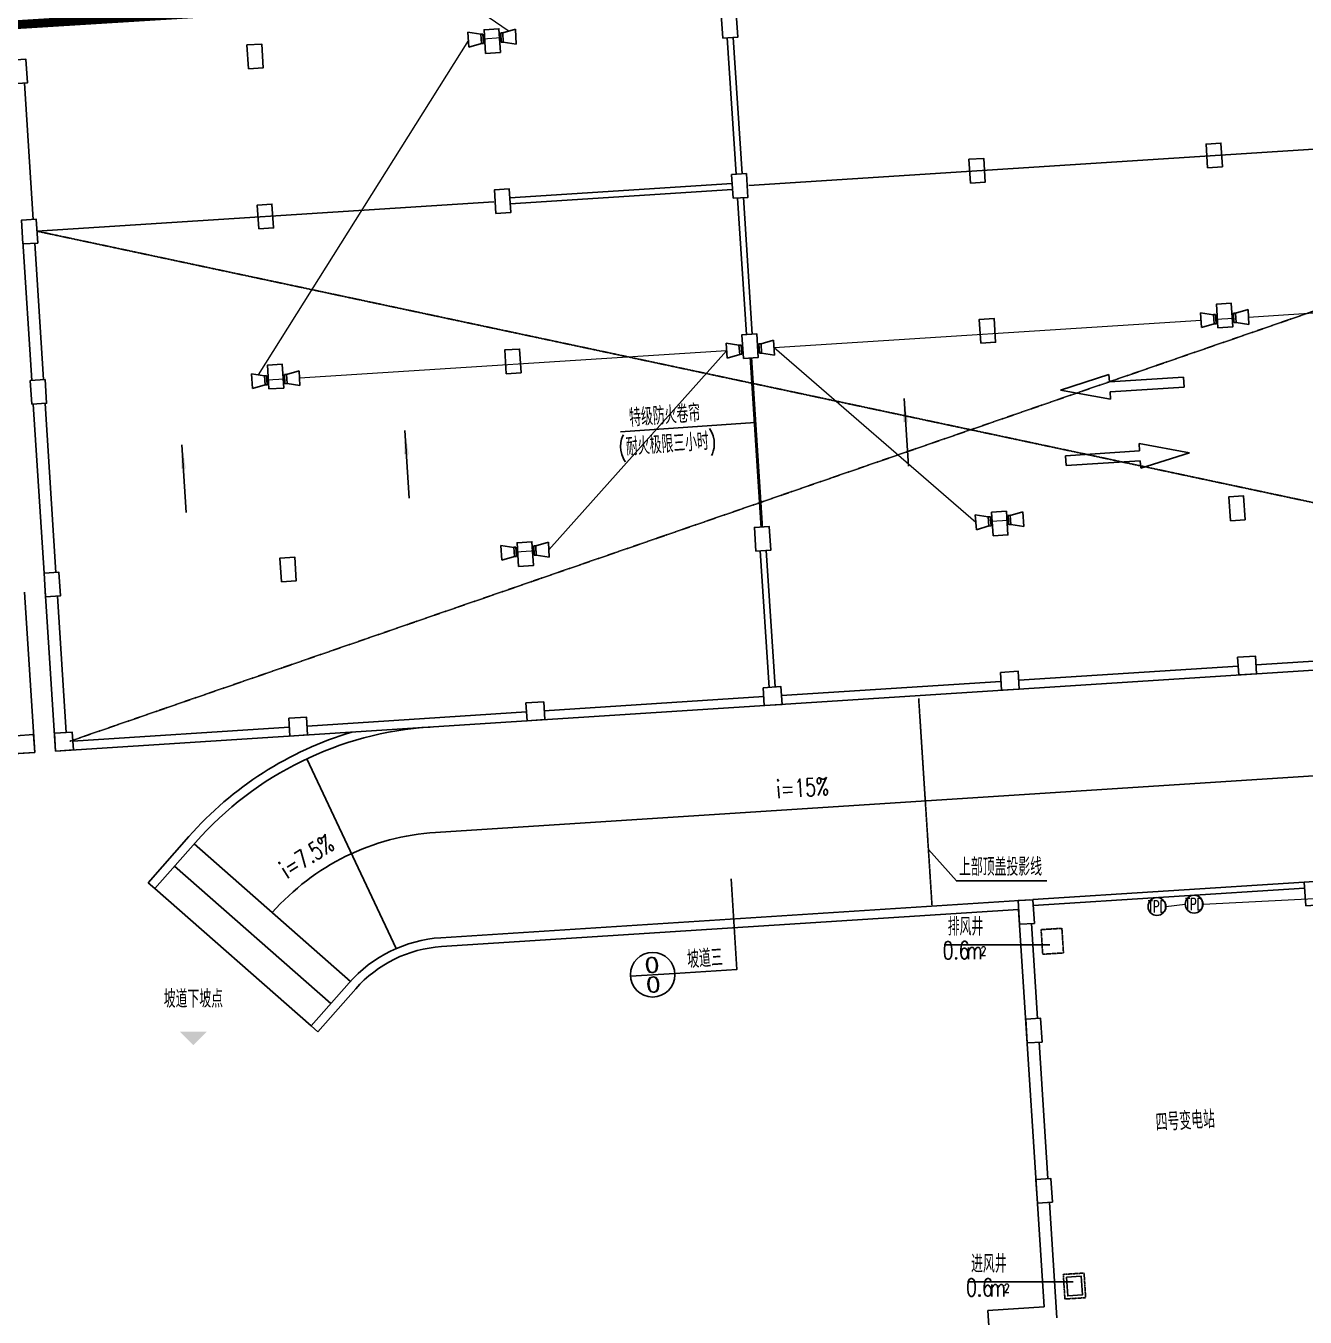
# Model space of a CAD drawing. Extents: x -781653 to 929899, y -295171 to 30012.
# Drawn here: x -136419 to -93367, y -197944 to -154489 of the extents above; entities that cross this region are included whole.
import ezdxf
from ezdxf.enums import TextEntityAlignment as Align

# ---------------------------------------------------------------- set-up
doc = ezdxf.new("R2010")
doc.units = 0
doc.header["$LTSCALE"] = 10
doc.header["$MEASUREMENT"] = 0
doc.linetypes.add('DASH', pattern=[0.35, 0.25, -0.1])
doc.layers.get('0').update_dxf_attribs({"linetype": 'CONTINUOUS'})
for name, color, linetype in [('A-STAIRS', 9, 'CONTINUOUS'), ('COLU', 1, 'CONTINUOUS'), ('DIM_ELEV', 3, 'CONTINUOUS'), ('HT-TEXT', 7, 'CONTINUOUS'), ('k-送风', 1, 'CONTINUOUS'), ('RD-equip', 3, 'CONTINUOUS'), ('RD-text', 4, 'CONTINUOUS'), ('TEXT', 7, 'CONTINUOUS'), ('wall', 8, 'CONTINUOUS'), ('WINDOW', 4, 'CONTINUOUS'), ('索引', 24, 'CONTINUOUS'), ('结构墙', 1, 'CONTINUOUS'), ('行车方向', 4, 'CONTINUOUS'), ('行车线', 207, 'CONTINUOUS')]:
    doc.layers.add(name, color=color, linetype=linetype)
doc.layers.add('RD-line', color=2, linetype='CONTINUOUS', lineweight=0)
doc.styles.add('_TEL_DIM', font='SIMPLEX', dxfattribs={"width": 0.8, "height": 3.5, "bigfont": 'HZTXT'})
doc.styles.add('COMP', font='complex', dxfattribs={"bigfont": 'hztxt'})
doc.styles.add('FS', font='tjromans.shx', dxfattribs={"width": 0.7, "bigfont": 'tjhztxt.shx'})
doc.styles.add('FS1', font='txt4', dxfattribs={"width": 0.8, "bigfont": 'fstxt'})
doc.styles.add('FS2', font='tjromans.shx', dxfattribs={"width": 0.8, "bigfont": 'tjhztxt.shx'})
doc.linetypes.add('BRA', pattern='A,2.8,-0.1,["B",_TEL_DIM,S=0.07,R=0,X=0,Y=-0.12],-0.25', length=3.15)
doc.linetypes.add('TD', pattern='A,2.8,-0.1,["C",_TEL_DIM,S=0.07,R=0,X=0,Y=-0.12],-0.25', length=3.15)

# ---------------------------------------------------------------- blocks, each defined once
blk = doc.blocks.new('_ARROW')
blk.add_solid([(0, 0), (-1, 0.1), (-1, -0.1)])
blk = doc.blocks.new('A$C1C157CE4')
at = {"layer": '行车线', "linetype": 'DASH', "ltscale": 3000}
for points in [[(4167, 2967), (1667, 2967), (1667, 3217), (0, 2800), (1667, 2383), (1667, 2633), (4167, 2633)], [(2531, 833), (2531, 583), (31, 583), (31, 250), (2531, 250), (2531, 0), (4198, 417)]]:
    blk.add_lwpolyline(points, close=True, dxfattribs=at)
blk = doc.blocks.new('_index')
blk.add_line((-0.5, 0), (0.5, 0))
blk.add_circle((0, 0), 0.5)
at = {"style": 'COMP'}
for tag, width, p, p2 in [('1', 2.333333, (-0.17, 0.05), (0.17, 0.05)), ('-', 1.166667, (-0.17, -0.39), (0.17, -0.39))]:
    blk.add_attdef(tag, text='', height=0.34, dxfattribs=dict(at, width=width)).set_placement(p, p2, align=Align.FIT)
blk = doc.blocks.new('A$C7EC620A8')
at = {"layer": 'COLU'}
for points in [[(236330, 65028), (236829, 65060), (236778, 65859), (236279, 65827), (236330, 65028)], [(228347, 64515), (228846, 64547), (228794, 65345), (228295, 65313), (228347, 64515)], [(220363, 64001), (220862, 64033), (220811, 64831), (220312, 64799), (220363, 64001)], [(212430, 63490), (212929, 63523), (212877, 64321), (212378, 64289), (212430, 63490)], [(252644, 60667), (253143, 60699), (253092, 61497), (252593, 61465), (252644, 60667)], [(244660, 60153), (245159, 60185), (245108, 60983), (244609, 60951), (244660, 60153)], [(236677, 59639), (237176, 59671), (237125, 60470), (236626, 60438), (236677, 59639)], [(228693, 59126), (229192, 59158), (229141, 59956), (228642, 59924), (228693, 59126)], [(220710, 58612), (221209, 58644), (221158, 59443), (220659, 59410), (220710, 58612)], [(212776, 58102), (213275, 58134), (213224, 58932), (212725, 58900), (212776, 58102)], [(252991, 55278), (253490, 55310), (253438, 56108), (252939, 56076), (252991, 55278)], [(245007, 54764), (245506, 54796), (245455, 55595), (244956, 55563), (245007, 54764)], [(237024, 54251), (237523, 54283), (237471, 55081), (236972, 55049), (237024, 54251)], [(229040, 53737), (229539, 53769), (229488, 54567), (228989, 54535), (229040, 53737)], [(221057, 53223), (221556, 53255), (221504, 54054), (221005, 54022), (221057, 53223)], [(213073, 52710), (213572, 52742), (213521, 53540), (213022, 53508), (213073, 52710)], [(253408, 48791), (253907, 48823), (253856, 49622), (253357, 49590), (253408, 48791)], [(245425, 48278), (245924, 48310), (245872, 49108), (245373, 49076), (245425, 48278)], [(237441, 47764), (237940, 47796), (237889, 48594), (237390, 48562), (237441, 47764)], [(229458, 47250), (229957, 47282), (229905, 48081), (229406, 48049), (229458, 47250)], [(221474, 46737), (221973, 46769), (221922, 47567), (221423, 47535), (221474, 46737)], [(213540, 46226), (214039, 46258), (213988, 47057), (213489, 47025), (213540, 46226)], [(253653, 44198), (254252, 44236), (254291, 43637), (253692, 43599)], [(245670, 43684), (246269, 43722), (246307, 43124), (245709, 43085)], [(237686, 43170), (238285, 43209), (238324, 42610), (237725, 42571)], [(229703, 42657), (230302, 42695), (230340, 42096), (229742, 42058)], [(221720, 42143), (222318, 42181), (222357, 41583), (221758, 41544)], [(212538, 41552), (213137, 41591), (213176, 40992), (212577, 40953)], [(213836, 41636), (214435, 41674), (214473, 41075), (213874, 41037)], [(255946, 35827), (256445, 35860), (256393, 36658), (255894, 36626), (255946, 35827)], [(246316, 35208), (246815, 35240), (246763, 36038), (246264, 36006), (246316, 35208)], [(246572, 31216), (247071, 31248), (247020, 32047), (246521, 32014), (246572, 31216)], [(246919, 25827), (247418, 25859), (247367, 26658), (246868, 26626), (246919, 25827)]]:
    blk.add_lwpolyline(points, close=True, dxfattribs=at)
at = {"layer": '结构墙', "linetype": 'ByBlock'}
for p, q in [((212829, 63516), (213124, 58926)), ((212770, 58201), (213072, 53511)), ((213176, 58127), (213471, 53537)), ((213489, 47025), (213123, 52713)), ((213888, 47050), (213522, 52738)), ((212829, 46381), (213176, 40992)), ((213528, 46426), (213874, 41037)), ((213940, 46252), (214235, 41661)), ((254272, 43937), (261656, 44412)), ((213874, 41037), (261675, 44112)), ((246288, 43423), (253673, 43898)), ((238305, 42909), (245689, 43384)), ((230321, 42396), (237706, 42871)), ((222338, 41882), (229722, 42357)), ((214454, 41375), (221739, 41844)), ((211230, 40867), (213176, 40992)), ((216994, 36608), (218361, 38163)), ((217219, 36410), (218587, 37965)), ((217219, 36410), (216994, 36608)), ((226841, 34757), (246663, 36032)), ((226861, 34457), (246283, 35707)), ((246283, 35707), (247144, 22334)), ((246715, 35233), (246920, 32040)), ((222477, 31788), (223751, 33237)), ((222702, 31590), (223976, 33039)), ((222477, 31788), (222702, 31590)), ((246972, 31242), (247267, 26651)), ((247318, 25853), (247569, 21961)), ((247144, 22334), (245248, 22212)), ((245248, 22212), (245428, 19418))]:
    blk.add_line(p, q, dxfattribs=at)
for centre, radius, start in [((227224, 30372), 11500, 93.6813), ((227224, 30372), 11800, 106.6287), ((227130, 30266), 4500, 93.6813), ((227130, 30266), 4200, 93.6813)]:
    blk.add_arc(centre, radius, start, 138.6813, dxfattribs=at)
blk = doc.blocks.new('A$C39E649AF')
at = {"layer": 'TEXT', "style": 'FS2', "width": 0.7}
for s, height, p in [('m', 600, (179, 0)), ('2', 300, (481, 220))]:
    blk.add_text(s, height=height, rotation=0.1611, dxfattribs=at).set_placement(p, align=Align.BOTTOM_CENTER)
blk = doc.blocks.new('adasdasdasd')
at = {"layer": 'RD-equip'}
for p, q in [((-154, 500), (-154, 430)), ((-154, 500), (159, 500)), ((159, 500), (159, 430)), ((-151, 430), (-251, 0)), ((-251, 0), (251, 0)), ((-154, 430), (159, 430)), ((251, 0), (158, 430))]:
    blk.add_line(p, q, dxfattribs=at)
blk = doc.blocks.new('TPD')
at = {"layer": 'RD-equip'}
blk.add_circle((0, 0), 200, dxfattribs=at)
at = {"layer": 'RD-text', "style": 'FS1', "width": 0.8}
blk.add_attdef('CP', text='', height=350, dxfattribs=at).set_placement((0, 0), align=Align.MIDDLE)

msp = doc.modelspace()

# ---------------------------------------------------------------- hatches: boundary and pattern name
at = {"layer": 'DIM_ELEV', "linetype": 'ByBlock'}
msp.add_hatch(color=256, dxfattribs=at).paths.add_polyline_path([(-130786.6, -188790.8), (-131236.6, -188340.8), (-130336.6, -188340.8)])

# ---------------------------------------------------------------- linework, layer by layer
at = {"layer": 'A-STAIRS', "linetype": 'DASH', "ltscale": 5}
for p, q in [((-73698.6, -157388.2), (-134939.1, -178564)), ((-136043.4, -161399.5), (-73819.2, -174631.5)), ((-106372.4, -177126.8), (-105922.9, -184112.4))]:
    msp.add_line(p, q, dxfattribs=at)
at = {"layer": 'A-STAIRS'}
for p, q in [((-112092.9, -159858.5), (-80757.7, -157842.4)), ((-136043.4, -161399.5), (-120675.2, -160410.7)), ((-123961.1, -185541.5), (-126967.1, -179155.4)), ((-125495.3, -186642.7), (-130753.1, -182020.6)), ((-126155.6, -187393.7), (-131413.4, -182771.7)), ((-126816.3, -188144.4), (-132073.6, -183522.7))]:
    msp.add_line(p, q, dxfattribs=at)
msp.add_lwpolyline([(-88387.6, -179426.8), (-122629.7, -181629.9, 0.1989124), (-128124.4, -184331.5)], format="xyb", dxfattribs=at)
at = {"layer": 'A-STAIRS', "linetype": 'DASH'}
for points in [[(-102252.4, -184903.3), (-101553.8, -184858.4), (-101500.5, -185686.7), (-102199.1, -185731.6)], [(-101506, -196504.6), (-100807.4, -196459.6), (-100754.1, -197287.9), (-101452.7, -197332.8)]]:
    msp.add_lwpolyline(points, close=True, dxfattribs=at)
at = {"layer": 'DIM_ELEV', "linetype": 'ByBlock'}
for points in [[(-106865.5, -167028.4), (-106719.2, -169303.3)], [(-123662, -168109.1), (-123515.6, -170384)], [(-131164.4, -168591.8), (-131018, -170866.7)]]:
    msp.add_lwpolyline(points, dxfattribs=at)
at = {"layer": 'HT-TEXT'}
msp.add_line((-116403.7, -168151.4), (-111880.3, -167835.1), dxfattribs=at)
at = {"layer": 'k-送风', "linetype": 'ByBlock'}
msp.add_lwpolyline([(-101399.8, -196597.9), (-100900.8, -196565.8), (-100860.3, -197194.5), (-101359.3, -197226.6)], close=True, dxfattribs=at)
at = {"layer": 'RD-line', "linetype": 'BRA', "ltscale": 0.8}
for p, q in [((-128318.2, -149080.9), (-120155.7, -154665)), ((-121526.1, -154974.2), (-128605.1, -166231.3)), ((-95273.5, -164289.5), (-80903.8, -163364)), ((-111240.4, -165317.9), (-96870.7, -164392.4)), ((-96371.4, -164360.2), (-95772.7, -164321.7)), ((-112837.6, -165420.7), (-127207.5, -166342.5)), ((-118819.4, -172118.6), (-112837.6, -165420.7)), ((-111240.4, -165317.9), (-104449.6, -171194)), ((-127706.8, -166374.6), (-128305.5, -166413))]:
    msp.add_line(p, q, dxfattribs=at)
at = {"layer": 'RD-line'}
for p, q in [((-120429.1, -154891.8), (-121027.2, -154936.7)), ((-103950.4, -171160.6), (-103351.8, -171120.5)), ((-119917.5, -172186.3), (-119248.9, -172144.1)), ((-98054.6, -184125.8), (-97405, -184045.5))]:
    msp.add_line(p, q, dxfattribs=at)
at = {"layer": 'RD-line', "linetype": 'TD', "ltscale": 0.8}
msp.add_line((-96805, -184045.5), (-58819.4, -182133.4), dxfattribs=at)
at = {"layer": 'RD-line', "const_width": 300}
msp.add_lwpolyline([(-195899.1, -158120.8), (-78263, -150821.4), (-76451.1, -177617.5), (-52924.8, -176060.9)], dxfattribs=at)
at = {"layer": 'TEXT'}
for p, q in [((-105511.8, -185411.3), (-101959.3, -185411.3)), ((-104725.5, -196757), (-101173, -196757))]:
    msp.add_line(p, q, dxfattribs=at)
msp.add_lwpolyline([(-102055, -183261.1), (-105104.6, -183261.1), (-106045.3, -182211)], dxfattribs=at)
at = {"layer": 'wall'}
for p, q in [((-112517.8, -159485), (-112813.1, -154894.5)), ((-112318.2, -159472.2), (-112613.6, -154881.6)), ((-112648.2, -159794), (-120132.7, -160275.6)), ((-112635.4, -159993.6), (-120119.9, -160475.2)), ((-112466.4, -160283.3), (-112171.1, -164873.9)), ((-112266.8, -160270.5), (-111971.5, -164861)), ((-111407, -176749.3), (-111702.4, -172158.8)), ((-111207.4, -176736.5), (-111502.8, -172146))]:
    msp.add_line(p, q, dxfattribs=at)
at = {"layer": 'wall', "linetype": 'ByBlock'}
for p, q in [((-102530, -183894.1), (-93398.8, -183306.6)), ((-102517.1, -184093.7), (-93386, -183506.2))]:
    msp.add_line(p, q, dxfattribs=at)
at = {"layer": 'WINDOW', "linetype": 'DASH', "ltscale": 2, "const_width": 100}
msp.add_lwpolyline([(-111653.9, -171354), (-112019.9, -165665.8)], dxfattribs=at)
at = {"layer": '索引'}
msp.add_lwpolyline([(-112686.7, -183194.6), (-112490.8, -186239.3), (-114577, -186373.5), (-114577, -186373.5)], dxfattribs=at)

# ---------------------------------------------------------------- block references
at = {"layer": 'DIM_ELEV', "linetype": 'ByBlock', "xscale": -800, "yscale": 799.9999999998568, "zscale": 799.9999999999998, "rotation": 273.6813216568283}
for p in [(-106865.5, -167028.4), (-123662, -168109.1), (-131164.4, -168591.8)]:
    msp.add_blockref('_ARROW', p, dxfattribs=at)
at = {"layer": 'RD-equip', "rotation": 274.2979208962988}
for p in [(-121527.4, -154957), (-96870.6, -164393.4), (-112837.6, -165420.7), (-128804.6, -166448), (-104449.6, -171194), (-120416.6, -172221.3)]:
    msp.add_blockref('adasdasdasd', p, dxfattribs=at)
at = {"layer": 'RD-equip', "xscale": -1, "rotation": 93.06472244445578}
for p in [(-119930.2, -154854.3), (-95273.4, -164290.6), (-111240.4, -165317.9), (-127207.4, -166345.2), (-102852.4, -171091.3), (-118819.4, -172118.6)]:
    msp.add_blockref('adasdasdasd', p, dxfattribs=at)
at = {"layer": 'RD-equip'}
ref = msp.add_blockref('TPD', (-97105, -184045.5), dxfattribs=dict(at, xscale=1.5, yscale=1.5, zscale=1.5))
ref.add_attrib('CP', 'TPD', dxfattribs={"layer": 'RD-text', "height": 405, "style": 'FS1', "width": 0.6}).set_placement((-97105, -184045.5), align=Align.MIDDLE)
ref = msp.add_blockref('TPD', (-98354.6, -184125.8), dxfattribs=dict(at, xscale=1.5, yscale=1.5, zscale=1.5))
ref.add_attrib('CP', 'TPD', dxfattribs={"layer": 'RD-text', "height": 405, "style": 'FS1', "width": 0.6}).set_placement((-98354.6, -184125.8), align=Align.MIDDLE)
at = {"layer": 'TEXT'}
for p in [(-104673.1, -186081.2), (-103886.8, -197426.9)]:
    msp.add_blockref('A$C39E649AF', p, dxfattribs=at)
at = {"layer": '索引', "ltscale": 2}
ref = msp.add_blockref('_index', (-115325.5, -186421.7), dxfattribs=dict(at, xscale=1500, yscale=1500, zscale=1500, rotation=3.681321670432276))
ref.add_attrib('1', '0', dxfattribs={"layer": '0', "height": 510, "rotation": 3.68132, "style": 'COMP', "width": 1.5}).set_placement((-115584.8, -186363.2), (-115075.8, -186330.5), align=Align.FIT)
ref.add_attrib('-', '0', dxfattribs={"layer": '0', "height": 510, "rotation": 3.68132, "style": 'COMP', "width": 1.5}).set_placement((-115542.4, -187021.9), (-115033.4, -186989.1), align=Align.FIT)
at = {"layer": '结构墙'}
msp.add_blockref('A$C7EC620A8', (-349293.1, -219932.3), dxfattribs=at)
at = {"layer": '行车方向', "rotation": 183.6813216704323}
msp.add_blockref('A$C1C157CE4', (-97443, -166060.4), dxfattribs=at)

# ---------------------------------------------------------------- texts
at = {"layer": 'TEXT', "style": 'FS2', "width": 0.7}
for s, rotation, p in [('特级防火卷帘', 4.16112, (-114898.6, -167894)), ('上部顶盖投影线', 0.16112, (-103618.2, -183091.7))]:
    msp.add_text(s, height=600, rotation=rotation, dxfattribs=at).set_placement(p, align=Align.CENTER)
for s, rotation, p in [('(耐火极限三小时)', 4.16112, (-116452.3, -168978.2, 0)), ('i=15%', 3.5202, (-111143.3, -180479.7)), ('i=7.5%', 32.2613, (-127628.8, -183207.8)), ('坡道下坡点', 0.16112, (-131777, -187534.5)), ('四号变电站', 3.5202, (-98378.6, -191695.1))]:
    msp.add_text(s, height=600, rotation=rotation, dxfattribs=at).set_placement(p)
for s, p in [('排风井', (-104796.2, -185282.1)), ('0.6', (-105111.3, -186077.1)), ('进风井', (-104009.9, -196627.8)), ('0.6', (-104325, -197422.8))]:
    msp.add_text(s, height=600, rotation=0.16112, dxfattribs=at).set_placement(p, align=Align.BOTTOM_CENTER)
at = {"layer": '索引', "linetype": 'DASH', "ltscale": 2, "style": 'FS', "width": 0.7}
msp.add_text('坡道三', height=600, rotation=3.84244, dxfattribs=at).set_placement((-113547.1, -186167.8), align=Align.CENTER)

doc.saveas('drawing.dxf')
